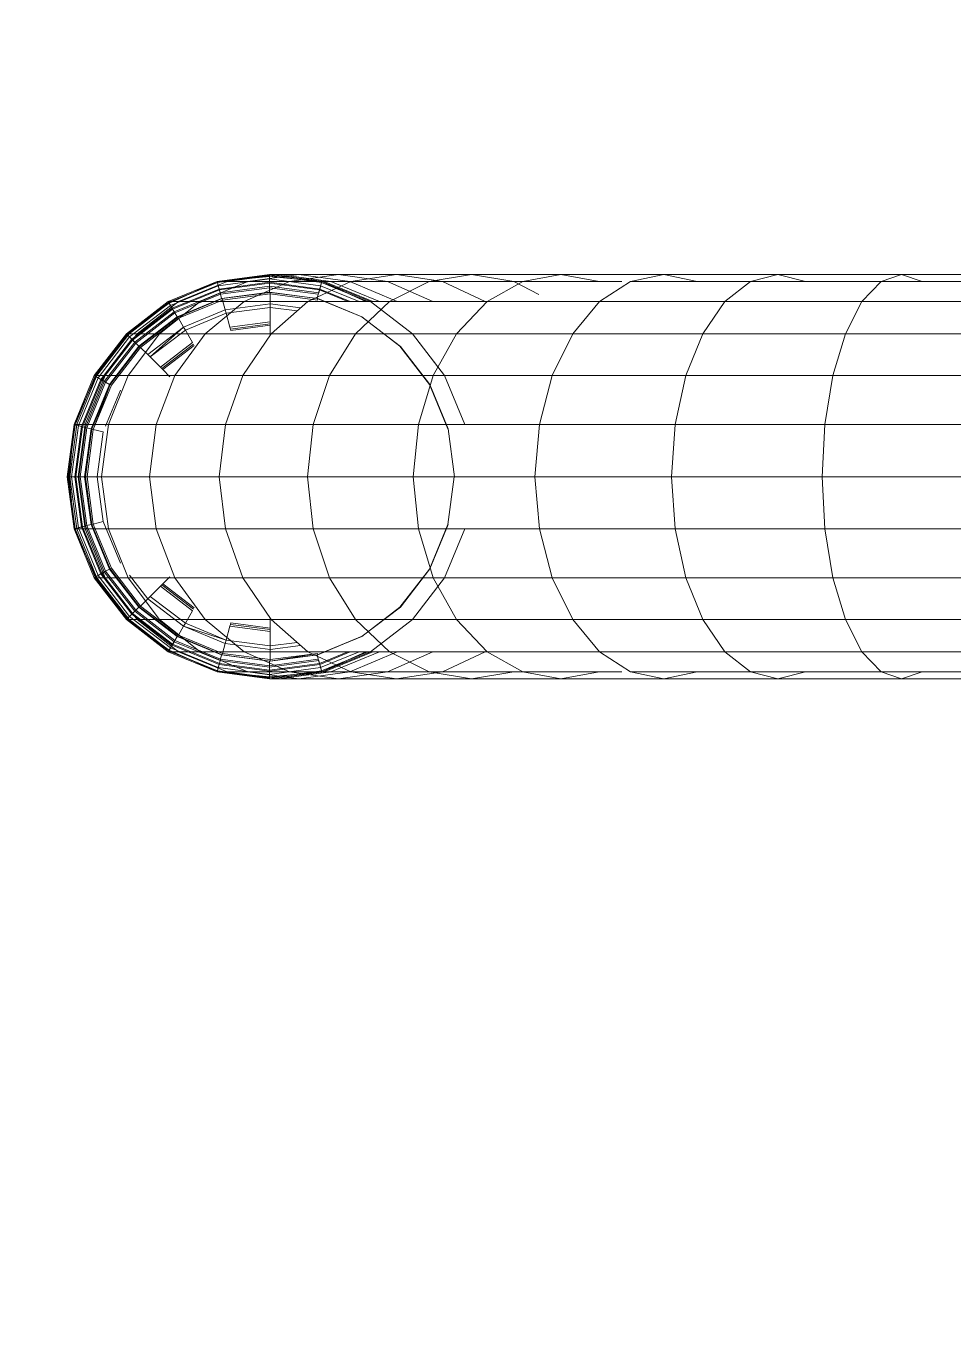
# Model space of a CAD drawing. Header units: inches. Extents: x -4266 to -1814, y 9706 to 12441.
# Drawn here: x -2929.248 to -2927.52, y 11463.993 to 11466.442 of the extents above; entities that cross this region are included whole.
import ezdxf

# ---------------------------------------------------------------- set-up
doc = ezdxf.new("R2010")
doc.units = ezdxf.units.IN
doc.header["$MEASUREMENT"] = 0
doc.linetypes.add('Hidden 1_8_', pattern=[0.1875, 0.125, -0.0625])
doc.layers.add('A-DETL-HDLN', color=90, linetype='Hidden 1_8_', lineweight=9)
doc.layers.add('G-IMPT', color=8, linetype='Continuous', lineweight=9)

msp = doc.modelspace()

# ---------------------------------------------------------------- linework, layer by layer
at = {"layer": 'A-DETL-HDLN'}
msp.add_circle((-2958.41677, 11489.80466), 30, dxfattribs=at)
at = {"layer": 'G-IMPT'}
for p, q in [((-2928.7947, 11465.97883), (-2928.8922, 11465.96577)), ((-2928.7947, 11465.97883), (-2928.8922, 11465.96577)), ((-2928.7947, 11465.97883), (-2928.8922, 11465.96577)), ((-2928.7947, 11465.97883), (-2928.8922, 11465.96577)), ((-2928.7947, 11465.97883), (-2928.8922, 11465.96577)), ((-2928.7947, 11465.97883), (-2928.8922, 11465.96577)), ((-2928.7947, 11465.97883), (-2928.8922, 11465.96577)), ((-2928.7947, 11465.97521), (-2928.8922, 11465.96577)), ((-2928.7947, 11465.97679), (-2928.89167, 11465.9638)), ((-2928.7947, 11465.97065), (-2928.89008, 11465.95788)), ((-2928.79021, 11465.97883), (-2928.88753, 11465.96577)), ((-2928.77676, 11465.97883), (-2928.87353, 11465.96577)), ((-2928.7401, 11465.97883), (-2928.83508, 11465.96577)), ((-2928.79021, 11465.97883), (-2928.7947, 11465.97883)), ((-2928.6972, 11465.96577), (-2928.7947, 11465.97883)), ((-2928.6972, 11465.96577), (-2928.7947, 11465.97883)), ((-2928.6972, 11465.96577), (-2928.7947, 11465.97883)), ((-2928.6972, 11465.96577), (-2928.7947, 11465.97883)), ((-2928.7947, 11465.97883), (-2928.7947, 11465.97521)), ((-2928.6972, 11465.96577), (-2928.7947, 11465.97883)), ((-2928.6972, 11465.96577), (-2928.7947, 11465.97883)), ((-2928.7947, 11465.97883), (-2928.7947, 11465.97679)), ((-2928.7947, 11465.97883), (-2928.7947, 11465.96434)), ((-2928.7947, 11465.97065), (-2928.7947, 11465.97679)), ((-2928.7947, 11465.97679), (-2928.69773, 11465.9638)), ((-2928.6972, 11465.96577), (-2928.7947, 11465.97521)), ((-2928.6972, 11465.96577), (-2928.7947, 11465.97521)), ((-2928.7947, 11465.97521), (-2928.7947, 11465.96434)), ((-2928.69931, 11465.95788), (-2928.7947, 11465.97065)), ((-2928.7947, 11465.97065), (-2928.7947, 11465.96247)), ((-2928.79021, 11465.97883), (-2928.77676, 11465.97883)), ((-2928.6929, 11465.96577), (-2928.79021, 11465.97883)), ((-2928.7401, 11465.97883), (-2928.77676, 11465.97883)), ((-2928.67999, 11465.96577), (-2928.77676, 11465.97883)), ((-2928.66599, 11465.97883), (-2928.75702, 11465.96577)), ((-2928.7401, 11465.97883), (-2928.66599, 11465.97883)), ((-2928.64513, 11465.96577), (-2928.7401, 11465.97883)), ((-2928.55767, 11465.97883), (-2928.66599, 11465.97883)), ((-2928.57495, 11465.96577), (-2928.66599, 11465.97883)), ((-2928.55767, 11465.97883), (-2928.64318, 11465.96577)), ((-2928.55767, 11465.97883), (-2928.4184, 11465.97883)), ((-2928.47216, 11465.96577), (-2928.55767, 11465.97883)), ((-2928.4184, 11465.97883), (-2928.49734, 11465.96577)), ((-2928.25141, 11465.97883), (-2928.4184, 11465.97883)), ((-2928.33945, 11465.96577), (-2928.4184, 11465.97883)), ((-2928.25141, 11465.97883), (-2928.3226, 11465.96577)), ((-2928.25141, 11465.97883), (-2928.05997, 11465.97883)), ((-2928.18023, 11465.96577), (-2928.25141, 11465.97883)), ((-2928.05997, 11465.97883), (-2928.12203, 11465.96577)), ((-2927.84731, 11465.97883), (-2928.05997, 11465.97883)), ((-2927.99791, 11465.96577), (-2928.05997, 11465.97883)), ((-2927.84731, 11465.97883), (-2927.89853, 11465.96577)), ((-2927.84731, 11465.97883), (-2927.61668, 11465.97883)), ((-2927.79609, 11465.96577), (-2927.84731, 11465.97883)), ((-2927.61668, 11465.97883), (-2927.65499, 11465.96577)), ((-2927.37134, 11465.97883), (-2927.61668, 11465.97883)), ((-2927.57838, 11465.96577), (-2927.61668, 11465.97883)), ((-2928.8922, 11465.96577), (-2928.98317, 11465.92833)), ((-2928.8922, 11465.96577), (-2928.98317, 11465.92833)), ((-2928.8922, 11465.96577), (-2928.98317, 11465.92833)), ((-2928.8922, 11465.96577), (-2928.98317, 11465.92833)), ((-2928.8922, 11465.96577), (-2928.98317, 11465.92833)), ((-2928.8922, 11465.96577), (-2928.98317, 11465.92833)), ((-2928.98214, 11465.92656), (-2928.89167, 11465.9638)), ((-2928.8922, 11465.96577), (-2928.98135, 11465.9252)), ((-2928.8922, 11465.96577), (-2928.98135, 11465.9252)), ((-2928.89008, 11465.95788), (-2928.97908, 11465.92125)), ((-2928.88753, 11465.96577), (-2928.97833, 11465.92833)), ((-2928.88845, 11465.95178), (-2928.97592, 11465.91578)), ((-2928.88845, 11465.95178), (-2928.97592, 11465.91578)), ((-2928.88797, 11465.94998), (-2928.97499, 11465.91417)), ((-2928.88657, 11465.94478), (-2928.97229, 11465.9095)), ((-2928.87353, 11465.96577), (-2928.96383, 11465.92833)), ((-2928.83508, 11465.96577), (-2928.92369, 11465.92833)), ((-2928.88753, 11465.96577), (-2928.8922, 11465.96577)), ((-2928.8922, 11465.96577), (-2928.89167, 11465.9638)), ((-2928.8922, 11465.96577), (-2928.88845, 11465.95178)), ((-2928.8922, 11465.96577), (-2928.88845, 11465.95178)), ((-2928.89008, 11465.95788), (-2928.89167, 11465.9638)), ((-2928.89008, 11465.95788), (-2928.88797, 11465.94998)), ((-2928.7947, 11465.96434), (-2928.88845, 11465.95178)), ((-2928.7947, 11465.96434), (-2928.88845, 11465.95178)), ((-2928.88845, 11465.95178), (-2928.88657, 11465.94478)), ((-2928.88657, 11465.94478), (-2928.88845, 11465.95178)), ((-2928.7947, 11465.96247), (-2928.88797, 11465.94998)), ((-2928.88797, 11465.94998), (-2928.88585, 11465.94208)), ((-2928.87353, 11465.96577), (-2928.88753, 11465.96577)), ((-2928.7947, 11465.95709), (-2928.88657, 11465.94478)), ((-2928.7947, 11465.95429), (-2928.88585, 11465.94208)), ((-2928.7947, 11465.94612), (-2928.88374, 11465.93419)), ((-2928.7947, 11465.94612), (-2928.88374, 11465.93419)), ((-2928.7947, 11465.94612), (-2928.88374, 11465.93419)), ((-2928.88248, 11465.93382), (-2928.79354, 11465.94553)), ((-2928.88248, 11465.93382), (-2928.79354, 11465.94553)), ((-2928.88248, 11465.93382), (-2928.79354, 11465.94553)), ((-2928.83508, 11465.96577), (-2928.87353, 11465.96577)), ((-2928.75702, 11465.96577), (-2928.84196, 11465.92833)), ((-2928.75702, 11465.96577), (-2928.83508, 11465.96577)), ((-2928.70095, 11465.95178), (-2928.7947, 11465.96434)), ((-2928.7947, 11465.95709), (-2928.7947, 11465.96434)), ((-2928.7947, 11465.95709), (-2928.7947, 11465.96434)), ((-2928.70095, 11465.95178), (-2928.7947, 11465.96434)), ((-2928.70143, 11465.94998), (-2928.7947, 11465.96247)), ((-2928.7947, 11465.96247), (-2928.7947, 11465.95429)), ((-2928.70282, 11465.94478), (-2928.7947, 11465.95709)), ((-2928.7947, 11465.94612), (-2928.7947, 11465.95429)), ((-2928.70355, 11465.94208), (-2928.7947, 11465.95429)), ((-2928.70566, 11465.93419), (-2928.7947, 11465.94612)), ((-2928.70566, 11465.93419), (-2928.7947, 11465.94612)), ((-2928.79354, 11465.94553), (-2928.7947, 11465.94612)), ((-2928.70566, 11465.93419), (-2928.7947, 11465.94612)), ((-2928.79354, 11465.94553), (-2928.7046, 11465.93382)), ((-2928.79354, 11465.94553), (-2928.7046, 11465.93382)), ((-2928.79354, 11465.94553), (-2928.7046, 11465.93382)), ((-2928.79354, 11465.94553), (-2928.79354, 11465.94285)), ((-2928.64318, 11465.96577), (-2928.75702, 11465.96577)), ((-2928.64318, 11465.96577), (-2928.72296, 11465.92833)), ((-2928.70143, 11465.94998), (-2928.70355, 11465.94208)), ((-2928.70095, 11465.95178), (-2928.70282, 11465.94478)), ((-2928.70282, 11465.94478), (-2928.70095, 11465.95178)), ((-2928.69931, 11465.95788), (-2928.70143, 11465.94998)), ((-2928.64883, 11465.92833), (-2928.70143, 11465.94998)), ((-2928.6972, 11465.96577), (-2928.70095, 11465.95178)), ((-2928.6972, 11465.96577), (-2928.70095, 11465.95178)), ((-2928.64399, 11465.92833), (-2928.70095, 11465.95178)), ((-2928.64399, 11465.92833), (-2928.70095, 11465.95178)), ((-2928.69931, 11465.95788), (-2928.69773, 11465.9638)), ((-2928.62753, 11465.92833), (-2928.69931, 11465.95788)), ((-2928.6972, 11465.96577), (-2928.69773, 11465.9638)), ((-2928.61155, 11465.92833), (-2928.69773, 11465.9638)), ((-2928.60623, 11465.92833), (-2928.6972, 11465.96577)), ((-2928.60623, 11465.92833), (-2928.6972, 11465.96577)), ((-2928.60623, 11465.92833), (-2928.6972, 11465.96577)), ((-2928.60623, 11465.92833), (-2928.6972, 11465.96577)), ((-2928.6929, 11465.96577), (-2928.6972, 11465.96577)), ((-2928.60623, 11465.92833), (-2928.6972, 11465.96577)), ((-2928.60623, 11465.92833), (-2928.6972, 11465.96577)), ((-2928.60623, 11465.92833), (-2928.6972, 11465.96577)), ((-2928.61494, 11465.92833), (-2928.6972, 11465.96577)), ((-2928.6021, 11465.92833), (-2928.6929, 11465.96577)), ((-2928.67999, 11465.96577), (-2928.6929, 11465.96577)), ((-2928.64513, 11465.96577), (-2928.67999, 11465.96577)), ((-2928.5897, 11465.92833), (-2928.67999, 11465.96577)), ((-2928.55651, 11465.92833), (-2928.64513, 11465.96577)), ((-2928.57495, 11465.96577), (-2928.64513, 11465.96577)), ((-2928.49734, 11465.96577), (-2928.64318, 11465.96577)), ((-2928.47216, 11465.96577), (-2928.57495, 11465.96577)), ((-2928.49001, 11465.92833), (-2928.57495, 11465.96577)), ((-2928.49734, 11465.96577), (-2928.571, 11465.92833)), ((-2928.3226, 11465.96577), (-2928.49734, 11465.96577)), ((-2928.39238, 11465.92833), (-2928.47216, 11465.96577)), ((-2928.33945, 11465.96577), (-2928.47216, 11465.96577)), ((-2928.3226, 11465.96577), (-2928.38901, 11465.92833)), ((-2928.18023, 11465.96577), (-2928.33945, 11465.96577)), ((-2928.29244, 11465.94188), (-2928.33945, 11465.96577)), ((-2928.13791, 11465.96577), (-2928.3226, 11465.96577)), ((-2928.12203, 11465.96577), (-2928.17993, 11465.92833)), ((-2927.89853, 11465.96577), (-2928.12203, 11465.96577)), ((-2927.89853, 11465.96577), (-2927.94632, 11465.92833)), ((-2927.65499, 11465.96577), (-2927.89853, 11465.96577)), ((-2927.65499, 11465.96577), (-2927.69073, 11465.92833)), ((-2927.39661, 11465.96577), (-2927.65499, 11465.96577)), ((-2928.98317, 11465.92833), (-2929.06107, 11465.86827)), ((-2928.98317, 11465.92833), (-2929.06107, 11465.86827)), ((-2928.98317, 11465.92833), (-2929.06107, 11465.86827)), ((-2928.98317, 11465.92833), (-2929.06107, 11465.86827)), ((-2928.98317, 11465.92833), (-2929.06107, 11465.86827)), ((-2928.98317, 11465.92833), (-2929.06107, 11465.86827)), ((-2928.98317, 11465.92833), (-2929.06107, 11465.86827)), ((-2928.98135, 11465.9252), (-2929.06107, 11465.86827)), ((-2928.98214, 11465.92656), (-2929.05963, 11465.86683)), ((-2928.97833, 11465.92833), (-2929.05609, 11465.86827)), ((-2928.97908, 11465.92125), (-2929.05529, 11465.86249)), ((-2928.96383, 11465.92833), (-2929.04115, 11465.86827)), ((-2928.92369, 11465.92833), (-2928.99958, 11465.86827)), ((-2928.97833, 11465.92833), (-2928.98317, 11465.92833)), ((-2928.98317, 11465.92833), (-2928.98135, 11465.9252)), ((-2928.98317, 11465.92833), (-2928.98214, 11465.92656)), ((-2928.98317, 11465.92833), (-2928.97592, 11465.91578)), ((-2928.97908, 11465.92125), (-2928.98214, 11465.92656)), ((-2928.98135, 11465.9252), (-2928.97592, 11465.91578)), ((-2928.97908, 11465.92125), (-2928.97499, 11465.91417)), ((-2928.97833, 11465.92833), (-2928.96383, 11465.92833)), ((-2928.88585, 11465.94208), (-2928.9709, 11465.90708)), ((-2928.88374, 11465.93419), (-2928.96681, 11465.9)), ((-2928.96681, 11465.9), (-2928.88374, 11465.93419)), ((-2928.88374, 11465.93419), (-2928.96681, 11465.9)), ((-2928.88374, 11465.93419), (-2928.96681, 11465.9)), ((-2928.96536, 11465.89949), (-2928.88248, 11465.93382)), ((-2928.96536, 11465.89949), (-2928.88248, 11465.93382)), ((-2928.96536, 11465.89949), (-2928.88248, 11465.93382)), ((-2928.96402, 11465.89717), (-2928.88179, 11465.93124)), ((-2928.92369, 11465.92833), (-2928.96383, 11465.92833)), ((-2928.92369, 11465.92833), (-2928.84196, 11465.92833)), ((-2928.84196, 11465.92833), (-2928.9147, 11465.86827)), ((-2928.88374, 11465.93419), (-2928.88585, 11465.94208)), ((-2928.88248, 11465.93382), (-2928.88374, 11465.93419)), ((-2928.88248, 11465.93382), (-2928.88179, 11465.93124)), ((-2928.88179, 11465.93124), (-2928.79354, 11465.94285)), ((-2928.87689, 11465.91297), (-2928.88179, 11465.93124)), ((-2928.87689, 11465.91297), (-2928.79354, 11465.92394)), ((-2928.72296, 11465.92833), (-2928.84196, 11465.92833)), ((-2928.79354, 11465.92394), (-2928.79354, 11465.94285)), ((-2928.79354, 11465.94285), (-2928.70529, 11465.93124)), ((-2928.79354, 11465.92394), (-2928.7365, 11465.91643)), ((-2928.79354, 11465.92394), (-2928.79354, 11465.91748)), ((-2928.72296, 11465.92833), (-2928.79129, 11465.86827)), ((-2928.72296, 11465.92833), (-2928.571, 11465.92833)), ((-2928.70566, 11465.93419), (-2928.70355, 11465.94208)), ((-2928.7046, 11465.93382), (-2928.70566, 11465.93419)), ((-2928.62259, 11465.9), (-2928.70566, 11465.93419)), ((-2928.7046, 11465.93382), (-2928.70529, 11465.93124)), ((-2928.7046, 11465.93382), (-2928.62259, 11465.9)), ((-2928.571, 11465.92833), (-2928.63408, 11465.86827)), ((-2928.52832, 11465.86827), (-2928.60623, 11465.92833)), ((-2928.52832, 11465.86827), (-2928.60623, 11465.92833)), ((-2928.38901, 11465.92833), (-2928.571, 11465.92833)), ((-2928.38901, 11465.92833), (-2928.44589, 11465.86827)), ((-2928.38901, 11465.92833), (-2928.17993, 11465.92833)), ((-2928.17993, 11465.92833), (-2928.22952, 11465.86827)), ((-2927.94632, 11465.92833), (-2928.17993, 11465.92833)), ((-2927.94632, 11465.92833), (-2927.98724, 11465.86827)), ((-2927.94632, 11465.92833), (-2927.69073, 11465.92833)), ((-2927.69073, 11465.92833), (-2927.72134, 11465.86827)), ((-2927.4202, 11465.92833), (-2927.69073, 11465.92833)), ((-2928.97592, 11465.91578), (-2929.05083, 11465.85803)), ((-2928.97592, 11465.91578), (-2929.05083, 11465.85803)), ((-2928.97499, 11465.91417), (-2929.04951, 11465.85671)), ((-2928.97229, 11465.9095), (-2929.04571, 11465.8529)), ((-2928.9709, 11465.90708), (-2929.04373, 11465.85093)), ((-2928.96681, 11465.9), (-2929.03795, 11465.84515)), ((-2928.96681, 11465.9), (-2929.03795, 11465.84515)), ((-2928.96681, 11465.9), (-2929.03795, 11465.84515)), ((-2928.96681, 11465.9), (-2929.03795, 11465.84515)), ((-2928.96681, 11465.9), (-2929.03795, 11465.84515)), ((-2929.03652, 11465.84488), (-2928.96536, 11465.89949)), ((-2929.03652, 11465.84488), (-2928.96536, 11465.89949)), ((-2929.03652, 11465.84488), (-2928.96536, 11465.89949)), ((-2929.03463, 11465.84299), (-2928.96402, 11465.89717)), ((-2928.97229, 11465.9095), (-2928.97592, 11465.91578)), ((-2928.97229, 11465.9095), (-2928.97592, 11465.91578)), ((-2928.97499, 11465.91417), (-2928.9709, 11465.90708)), ((-2928.96681, 11465.9), (-2928.9709, 11465.90708)), ((-2928.96536, 11465.89949), (-2928.96681, 11465.9)), ((-2928.96536, 11465.89949), (-2928.96402, 11465.89717)), ((-2928.95456, 11465.88079), (-2928.96402, 11465.89717)), ((-2928.95456, 11465.88079), (-2928.87689, 11465.91297)), ((-2928.95133, 11465.8752), (-2928.87522, 11465.90673)), ((-2928.87689, 11465.91297), (-2928.87522, 11465.90673)), ((-2928.87522, 11465.90673), (-2928.79354, 11465.91748)), ((-2928.86828, 11465.88082), (-2928.87522, 11465.90673)), ((-2928.79354, 11465.89066), (-2928.79354, 11465.91748)), ((-2928.79354, 11465.91748), (-2928.74289, 11465.91081)), ((-2928.62173, 11465.89949), (-2928.62259, 11465.9)), ((-2928.55144, 11465.84515), (-2928.62259, 11465.9)), ((-2928.62173, 11465.89949), (-2928.55056, 11465.84488)), ((-2929.02126, 11465.82962), (-2928.95456, 11465.88079)), ((-2928.95456, 11465.88079), (-2929.01669, 11465.82505)), ((-2929.01669, 11465.82505), (-2928.95133, 11465.8752)), ((-2928.95456, 11465.88079), (-2928.95133, 11465.8752)), ((-2928.93792, 11465.85197), (-2928.95133, 11465.8752)), ((-2928.86828, 11465.88082), (-2928.79354, 11465.89066)), ((-2928.86828, 11465.88082), (-2928.8673, 11465.87716)), ((-2928.8673, 11465.87716), (-2928.79354, 11465.88687)), ((-2928.8673, 11465.87716), (-2928.79354, 11465.88687)), ((-2928.8673, 11465.87716), (-2928.86662, 11465.87462)), ((-2928.86662, 11465.87462), (-2928.79354, 11465.88424)), ((-2928.79354, 11465.89066), (-2928.79354, 11465.88687)), ((-2928.79354, 11465.88687), (-2928.79354, 11465.88424)), ((-2928.79354, 11465.86562), (-2928.79354, 11465.88424)), ((-2929.06107, 11465.86827), (-2929.12114, 11465.79036)), ((-2929.06107, 11465.86827), (-2929.12114, 11465.79036)), ((-2929.06107, 11465.86827), (-2929.12114, 11465.79036)), ((-2929.06107, 11465.86827), (-2929.12114, 11465.79036)), ((-2929.06107, 11465.86827), (-2929.12114, 11465.79036)), ((-2929.06107, 11465.86827), (-2929.12114, 11465.79036)), ((-2929.11937, 11465.78934), (-2929.05963, 11465.86683)), ((-2929.06107, 11465.86827), (-2929.118, 11465.78855)), ((-2929.06107, 11465.86827), (-2929.118, 11465.78855)), ((-2929.05609, 11465.86827), (-2929.11604, 11465.79036)), ((-2929.05529, 11465.86249), (-2929.11405, 11465.78628)), ((-2929.05083, 11465.85803), (-2929.10858, 11465.78312)), ((-2929.05083, 11465.85803), (-2929.10858, 11465.78312)), ((-2929.04951, 11465.85671), (-2929.10697, 11465.78219)), ((-2929.04571, 11465.8529), (-2929.1023, 11465.77949)), ((-2929.04115, 11465.86827), (-2929.10077, 11465.79036)), ((-2929.04373, 11465.85093), (-2929.09988, 11465.7781)), ((-2929.05609, 11465.86827), (-2929.06107, 11465.86827)), ((-2929.06107, 11465.86827), (-2929.05963, 11465.86683)), ((-2929.06107, 11465.86827), (-2929.05083, 11465.85803)), ((-2929.06107, 11465.86827), (-2929.05083, 11465.85803)), ((-2929.05529, 11465.86249), (-2929.05963, 11465.86683)), ((-2928.99958, 11465.86827), (-2929.05809, 11465.79036)), ((-2929.04115, 11465.86827), (-2929.05609, 11465.86827)), ((-2929.05529, 11465.86249), (-2929.04951, 11465.85671)), ((-2929.05083, 11465.85803), (-2929.04571, 11465.8529)), ((-2929.04571, 11465.8529), (-2929.05083, 11465.85803)), ((-2929.04951, 11465.85671), (-2929.04373, 11465.85093)), ((-2929.03795, 11465.84515), (-2929.04373, 11465.85093)), ((-2928.99958, 11465.86827), (-2929.04115, 11465.86827)), ((-2928.9147, 11465.86827), (-2928.99958, 11465.86827)), ((-2928.99773, 11465.80608), (-2928.93792, 11465.85197)), ((-2928.99505, 11465.8034), (-2928.93603, 11465.84869)), ((-2928.99505, 11465.8034), (-2928.93603, 11465.84869)), ((-2928.9147, 11465.86827), (-2928.97078, 11465.79036)), ((-2928.79129, 11465.86827), (-2928.9147, 11465.86827)), ((-2928.79129, 11465.86827), (-2928.84396, 11465.79036)), ((-2928.63408, 11465.86827), (-2928.79129, 11465.86827)), ((-2928.63408, 11465.86827), (-2928.68271, 11465.79036)), ((-2928.44589, 11465.86827), (-2928.63408, 11465.86827)), ((-2928.46826, 11465.79036), (-2928.52832, 11465.86827)), ((-2928.48068, 11465.80647), (-2928.52832, 11465.86827)), ((-2928.44589, 11465.86827), (-2928.48974, 11465.79036)), ((-2928.22952, 11465.86827), (-2928.44589, 11465.86827)), ((-2928.22952, 11465.86827), (-2928.26775, 11465.79036)), ((-2927.98724, 11465.86827), (-2928.22952, 11465.86827)), ((-2927.98724, 11465.86827), (-2928.0188, 11465.79036)), ((-2927.72134, 11465.86827), (-2927.98724, 11465.86827)), ((-2927.72134, 11465.86827), (-2927.74494, 11465.79036)), ((-2927.44039, 11465.86827), (-2927.72134, 11465.86827)), ((-2929.03795, 11465.84515), (-2929.0928, 11465.77401)), ((-2929.03795, 11465.84515), (-2929.0928, 11465.77401)), ((-2929.03795, 11465.84515), (-2929.0928, 11465.77401)), ((-2929.09113, 11465.77371), (-2929.03652, 11465.84488)), ((-2929.09113, 11465.77371), (-2929.03652, 11465.84488)), ((-2929.09113, 11465.77371), (-2929.03652, 11465.84488)), ((-2929.08882, 11465.77238), (-2929.03463, 11465.84299)), ((-2929.03652, 11465.84488), (-2929.03795, 11465.84515)), ((-2929.03652, 11465.84488), (-2929.03463, 11465.84299)), ((-2929.02126, 11465.82962), (-2929.03463, 11465.84299)), ((-2929.02126, 11465.82962), (-2929.01669, 11465.82505)), ((-2928.99773, 11465.80608), (-2929.01669, 11465.82505)), ((-2928.99319, 11465.80155), (-2928.93471, 11465.84642)), ((-2928.4966, 11465.77401), (-2928.55144, 11465.84515)), ((-2928.55056, 11465.84488), (-2928.49595, 11465.77371)), ((-2928.99773, 11465.80608), (-2928.99505, 11465.8034)), ((-2928.99505, 11465.8034), (-2928.99319, 11465.80155)), ((-2928.98002, 11465.78838), (-2928.99319, 11465.80155)), ((-2929.12114, 11465.79036), (-2929.15857, 11465.6994)), ((-2929.12114, 11465.79036), (-2929.15857, 11465.6994)), ((-2929.12114, 11465.79036), (-2929.15857, 11465.6994)), ((-2929.12114, 11465.79036), (-2929.15857, 11465.6994)), ((-2929.12114, 11465.79036), (-2929.15857, 11465.6994)), ((-2929.12114, 11465.79036), (-2929.15857, 11465.6994)), ((-2929.12114, 11465.79036), (-2929.15857, 11465.6994)), ((-2929.118, 11465.78855), (-2929.15857, 11465.6994)), ((-2929.11937, 11465.78934), (-2929.1566, 11465.69887)), ((-2929.11604, 11465.79036), (-2929.15341, 11465.6994)), ((-2929.11405, 11465.78628), (-2929.15068, 11465.69728)), ((-2929.10858, 11465.78312), (-2929.14458, 11465.69565)), ((-2929.10858, 11465.78312), (-2929.14458, 11465.69565)), ((-2929.10697, 11465.78219), (-2929.14278, 11465.69516)), ((-2929.10077, 11465.79036), (-2929.13792, 11465.6994)), ((-2929.1023, 11465.77949), (-2929.13758, 11465.69377)), ((-2929.09988, 11465.7781), (-2929.13488, 11465.69305)), ((-2929.0928, 11465.77401), (-2929.12699, 11465.69093)), ((-2929.0928, 11465.77401), (-2929.12699, 11465.69093)), ((-2929.0928, 11465.77401), (-2929.12699, 11465.69093)), ((-2929.12546, 11465.69083), (-2929.09113, 11465.77371)), ((-2929.12546, 11465.69083), (-2929.09113, 11465.77371)), ((-2929.12546, 11465.69083), (-2929.09113, 11465.77371)), ((-2929.09113, 11465.77371), (-2929.12288, 11465.69014)), ((-2929.11604, 11465.79036), (-2929.12114, 11465.79036)), ((-2929.12114, 11465.79036), (-2929.118, 11465.78855)), ((-2929.12114, 11465.79036), (-2929.11937, 11465.78934)), ((-2929.12114, 11465.79036), (-2929.10858, 11465.78312)), ((-2929.11405, 11465.78628), (-2929.11937, 11465.78934)), ((-2929.118, 11465.78855), (-2929.10858, 11465.78312)), ((-2929.11604, 11465.79036), (-2929.10077, 11465.79036)), ((-2929.11405, 11465.78628), (-2929.10697, 11465.78219)), ((-2929.1023, 11465.77949), (-2929.10858, 11465.78312)), ((-2929.1023, 11465.77949), (-2929.10858, 11465.78312)), ((-2929.10697, 11465.78219), (-2929.09988, 11465.7781)), ((-2929.05809, 11465.79036), (-2929.10077, 11465.79036)), ((-2929.0928, 11465.77401), (-2929.09988, 11465.7781)), ((-2929.05809, 11465.79036), (-2929.09455, 11465.6994)), ((-2929.09113, 11465.77371), (-2929.0928, 11465.77401)), ((-2929.09113, 11465.77371), (-2929.08882, 11465.77238)), ((-2929.05809, 11465.79036), (-2928.97078, 11465.79036)), ((-2928.97078, 11465.79036), (-2929.00574, 11465.6994)), ((-2928.84396, 11465.79036), (-2928.97078, 11465.79036)), ((-2928.84396, 11465.79036), (-2928.8768, 11465.6994)), ((-2928.84396, 11465.79036), (-2928.68271, 11465.79036)), ((-2928.68271, 11465.79036), (-2928.71303, 11465.6994)), ((-2928.48974, 11465.79036), (-2928.68271, 11465.79036)), ((-2928.48974, 11465.79036), (-2928.51708, 11465.6994)), ((-2928.46241, 11465.69093), (-2928.4966, 11465.77401)), ((-2928.49595, 11465.77371), (-2928.46162, 11465.69083)), ((-2928.48974, 11465.79036), (-2928.26775, 11465.79036)), ((-2928.43082, 11465.6994), (-2928.46826, 11465.79036)), ((-2928.26775, 11465.79036), (-2928.29158, 11465.6994)), ((-2928.0188, 11465.79036), (-2928.26775, 11465.79036)), ((-2928.0188, 11465.79036), (-2928.03846, 11465.6994)), ((-2928.0188, 11465.79036), (-2927.74494, 11465.79036)), ((-2927.74494, 11465.79036), (-2927.75965, 11465.6994)), ((-2927.45596, 11465.79036), (-2927.74494, 11465.79036)), ((-2929.12288, 11465.69014), (-2929.08882, 11465.77238)), ((-2929.10005, 11465.69626), (-2929.07244, 11465.76292)), ((-2929.15857, 11465.6994), (-2929.17164, 11465.6019)), ((-2929.15857, 11465.6994), (-2929.17164, 11465.6019)), ((-2929.15857, 11465.6994), (-2929.17164, 11465.6019)), ((-2929.15857, 11465.6994), (-2929.17164, 11465.6019)), ((-2929.15857, 11465.6994), (-2929.17164, 11465.6019)), ((-2929.15857, 11465.6994), (-2929.17164, 11465.6019)), ((-2929.16959, 11465.6019), (-2929.1566, 11465.69887)), ((-2929.15857, 11465.6994), (-2929.16801, 11465.6019)), ((-2929.15857, 11465.6994), (-2929.16801, 11465.6019)), ((-2929.15341, 11465.6994), (-2929.16645, 11465.6019)), ((-2929.15068, 11465.69728), (-2929.16346, 11465.6019)), ((-2929.15341, 11465.6994), (-2929.15857, 11465.6994)), ((-2929.15857, 11465.6994), (-2929.1566, 11465.69887)), ((-2929.15857, 11465.6994), (-2929.14458, 11465.69565)), ((-2929.15857, 11465.6994), (-2929.14458, 11465.69565)), ((-2929.14458, 11465.69565), (-2929.15714, 11465.6019)), ((-2929.14458, 11465.69565), (-2929.15714, 11465.6019)), ((-2929.15068, 11465.69728), (-2929.1566, 11465.69887)), ((-2929.14278, 11465.69516), (-2929.15528, 11465.6019)), ((-2929.13792, 11465.6994), (-2929.15341, 11465.6994)), ((-2929.13792, 11465.6994), (-2929.15089, 11465.6019)), ((-2929.15068, 11465.69728), (-2929.14278, 11465.69516)), ((-2929.13758, 11465.69377), (-2929.14989, 11465.6019)), ((-2929.13488, 11465.69305), (-2929.1471, 11465.6019)), ((-2929.14458, 11465.69565), (-2929.13758, 11465.69377)), ((-2929.13758, 11465.69377), (-2929.14458, 11465.69565)), ((-2929.14278, 11465.69516), (-2929.13488, 11465.69305)), ((-2929.12699, 11465.69093), (-2929.13892, 11465.6019)), ((-2929.12699, 11465.69093), (-2929.13892, 11465.6019)), ((-2929.12699, 11465.69093), (-2929.13892, 11465.6019)), ((-2929.09455, 11465.6994), (-2929.13792, 11465.6994)), ((-2929.13717, 11465.6019), (-2929.12546, 11465.69083)), ((-2929.13717, 11465.6019), (-2929.12546, 11465.69083)), ((-2929.13717, 11465.6019), (-2929.12546, 11465.69083)), ((-2929.12699, 11465.69093), (-2929.13488, 11465.69305)), ((-2929.1345, 11465.6019), (-2929.12288, 11465.69014)), ((-2929.12546, 11465.69083), (-2929.12699, 11465.69093)), ((-2929.12546, 11465.69083), (-2929.12288, 11465.69014)), ((-2929.10461, 11465.68525), (-2929.12288, 11465.69014)), ((-2929.11558, 11465.6019), (-2929.10461, 11465.68525)), ((-2929.09455, 11465.6994), (-2929.10728, 11465.6019)), ((-2929.00574, 11465.6994), (-2929.09455, 11465.6994)), ((-2929.00574, 11465.6994), (-2929.01794, 11465.6019)), ((-2928.8768, 11465.6994), (-2929.00574, 11465.6994)), ((-2928.8768, 11465.6994), (-2928.88825, 11465.6019)), ((-2928.71303, 11465.6994), (-2928.8768, 11465.6994)), ((-2928.71303, 11465.6994), (-2928.7236, 11465.6019)), ((-2928.51708, 11465.6994), (-2928.71303, 11465.6994)), ((-2928.51708, 11465.6994), (-2928.52661, 11465.6019)), ((-2928.29158, 11465.6994), (-2928.51708, 11465.6994)), ((-2928.46162, 11465.69083), (-2928.44991, 11465.6019)), ((-2928.29158, 11465.6994), (-2928.2999, 11465.6019)), ((-2928.03846, 11465.6994), (-2928.29158, 11465.6994)), ((-2928.03846, 11465.6994), (-2928.04533, 11465.6019)), ((-2927.75965, 11465.6994), (-2928.03846, 11465.6994)), ((-2927.75965, 11465.6994), (-2927.76478, 11465.6019)), ((-2927.46567, 11465.6994), (-2927.75965, 11465.6994)), ((-2929.17164, 11465.6019), (-2929.15857, 11465.5044)), ((-2929.17164, 11465.6019), (-2929.15857, 11465.5044)), ((-2929.17164, 11465.6019), (-2929.15857, 11465.5044)), ((-2929.17164, 11465.6019), (-2929.15857, 11465.5044)), ((-2929.16645, 11465.6019), (-2929.17164, 11465.6019)), ((-2929.17164, 11465.6019), (-2929.15857, 11465.5044)), ((-2929.17164, 11465.6019), (-2929.16801, 11465.6019)), ((-2929.17164, 11465.6019), (-2929.16959, 11465.6019)), ((-2929.17164, 11465.6019), (-2929.15857, 11465.5044)), ((-2929.17164, 11465.6019), (-2929.15857, 11465.5044)), ((-2929.17164, 11465.6019), (-2929.15714, 11465.6019)), ((-2929.16346, 11465.6019), (-2929.16959, 11465.6019)), ((-2929.16959, 11465.6019), (-2929.1566, 11465.50493)), ((-2929.16801, 11465.6019), (-2929.15857, 11465.5044)), ((-2929.16801, 11465.6019), (-2929.15714, 11465.6019)), ((-2929.16645, 11465.6019), (-2929.15089, 11465.6019)), ((-2929.16645, 11465.6019), (-2929.15341, 11465.5044)), ((-2929.16346, 11465.6019), (-2929.15528, 11465.6019)), ((-2929.16346, 11465.6019), (-2929.15068, 11465.50651)), ((-2929.14989, 11465.6019), (-2929.15714, 11465.6019)), ((-2929.14989, 11465.6019), (-2929.15714, 11465.6019)), ((-2929.15714, 11465.6019), (-2929.14458, 11465.50815)), ((-2929.15714, 11465.6019), (-2929.14458, 11465.50815)), ((-2929.15528, 11465.6019), (-2929.14278, 11465.50863)), ((-2929.15528, 11465.6019), (-2929.1471, 11465.6019)), ((-2929.10728, 11465.6019), (-2929.15089, 11465.6019)), ((-2929.15089, 11465.6019), (-2929.13792, 11465.5044)), ((-2929.14989, 11465.6019), (-2929.13758, 11465.51002)), ((-2929.13892, 11465.6019), (-2929.1471, 11465.6019)), ((-2929.1471, 11465.6019), (-2929.13488, 11465.51074)), ((-2929.13892, 11465.6019), (-2929.12699, 11465.51286)), ((-2929.13892, 11465.6019), (-2929.12699, 11465.51286)), ((-2929.13717, 11465.6019), (-2929.13892, 11465.6019)), ((-2929.13892, 11465.6019), (-2929.12699, 11465.51286)), ((-2929.12546, 11465.51296), (-2929.13717, 11465.6019)), ((-2929.12546, 11465.51296), (-2929.13717, 11465.6019)), ((-2929.12546, 11465.51296), (-2929.13717, 11465.6019)), ((-2929.13717, 11465.6019), (-2929.1345, 11465.6019)), ((-2929.12288, 11465.51365), (-2929.1345, 11465.6019)), ((-2929.11558, 11465.6019), (-2929.1345, 11465.6019)), ((-2929.10461, 11465.51855), (-2929.11558, 11465.6019)), ((-2929.11558, 11465.6019), (-2929.10912, 11465.6019)), ((-2929.10728, 11465.6019), (-2929.01794, 11465.6019)), ((-2929.10728, 11465.6019), (-2929.09455, 11465.5044)), ((-2928.88825, 11465.6019), (-2929.01794, 11465.6019)), ((-2929.01794, 11465.6019), (-2929.00574, 11465.5044)), ((-2928.88825, 11465.6019), (-2928.7236, 11465.6019)), ((-2928.88825, 11465.6019), (-2928.8768, 11465.5044)), ((-2928.52661, 11465.6019), (-2928.7236, 11465.6019)), ((-2928.7236, 11465.6019), (-2928.71303, 11465.5044)), ((-2928.52661, 11465.6019), (-2928.2999, 11465.6019)), ((-2928.52661, 11465.6019), (-2928.51708, 11465.5044)), ((-2928.45048, 11465.6019), (-2928.46241, 11465.51286)), ((-2928.04533, 11465.6019), (-2928.2999, 11465.6019)), ((-2928.2999, 11465.6019), (-2928.29158, 11465.5044)), ((-2928.04533, 11465.6019), (-2927.76478, 11465.6019)), ((-2928.04533, 11465.6019), (-2928.03846, 11465.5044)), ((-2927.46905, 11465.6019), (-2927.76478, 11465.6019)), ((-2927.76478, 11465.6019), (-2927.75965, 11465.5044)), ((-2929.15857, 11465.5044), (-2929.14458, 11465.50815)), ((-2929.15857, 11465.5044), (-2929.14458, 11465.50815)), ((-2929.15857, 11465.5044), (-2929.1566, 11465.50493)), ((-2929.15857, 11465.5044), (-2929.12114, 11465.41343)), ((-2929.15857, 11465.5044), (-2929.12114, 11465.41343)), ((-2929.15857, 11465.5044), (-2929.118, 11465.41524)), ((-2929.15857, 11465.5044), (-2929.12114, 11465.41343)), ((-2929.15857, 11465.5044), (-2929.118, 11465.41524)), ((-2929.15857, 11465.5044), (-2929.12114, 11465.41343)), ((-2929.15341, 11465.5044), (-2929.15857, 11465.5044)), ((-2929.15857, 11465.5044), (-2929.12114, 11465.41343)), ((-2929.15857, 11465.5044), (-2929.12114, 11465.41343)), ((-2929.15068, 11465.50651), (-2929.1566, 11465.50493)), ((-2929.11937, 11465.41445), (-2929.1566, 11465.50493)), ((-2929.13792, 11465.5044), (-2929.15341, 11465.5044)), ((-2929.15341, 11465.5044), (-2929.11604, 11465.41343)), ((-2929.15068, 11465.50651), (-2929.14278, 11465.50863)), ((-2929.15068, 11465.50651), (-2929.11405, 11465.41752)), ((-2929.14458, 11465.50815), (-2929.13758, 11465.51002)), ((-2929.13758, 11465.51002), (-2929.14458, 11465.50815)), ((-2929.14458, 11465.50815), (-2929.10858, 11465.42068)), ((-2929.14458, 11465.50815), (-2929.10858, 11465.42068)), ((-2929.14278, 11465.50863), (-2929.13488, 11465.51074)), ((-2929.14278, 11465.50863), (-2929.10697, 11465.42161)), ((-2929.09455, 11465.5044), (-2929.13792, 11465.5044)), ((-2929.13792, 11465.5044), (-2929.10077, 11465.41343)), ((-2929.13758, 11465.51002), (-2929.1023, 11465.4243)), ((-2929.12699, 11465.51286), (-2929.13488, 11465.51074)), ((-2929.13488, 11465.51074), (-2929.09988, 11465.4257)), ((-2929.12546, 11465.51296), (-2929.12699, 11465.51286)), ((-2929.12699, 11465.51286), (-2929.0928, 11465.42979)), ((-2929.12699, 11465.51286), (-2929.0928, 11465.42979)), ((-2929.12699, 11465.51286), (-2929.0928, 11465.42979)), ((-2929.12546, 11465.51296), (-2929.12288, 11465.51365)), ((-2929.09113, 11465.43008), (-2929.12546, 11465.51296)), ((-2929.09113, 11465.43008), (-2929.12546, 11465.51296)), ((-2929.09113, 11465.43008), (-2929.12546, 11465.51296)), ((-2929.10461, 11465.51855), (-2929.12288, 11465.51365)), ((-2929.08882, 11465.43142), (-2929.12288, 11465.51365)), ((-2929.07244, 11465.44087), (-2929.10461, 11465.51855)), ((-2929.00574, 11465.5044), (-2929.09455, 11465.5044)), ((-2929.09455, 11465.5044), (-2929.05809, 11465.41343)), ((-2928.8768, 11465.5044), (-2929.00574, 11465.5044)), ((-2929.00574, 11465.5044), (-2928.97078, 11465.41343)), ((-2928.71303, 11465.5044), (-2928.8768, 11465.5044)), ((-2928.8768, 11465.5044), (-2928.84396, 11465.41343)), ((-2928.51708, 11465.5044), (-2928.71303, 11465.5044)), ((-2928.71303, 11465.5044), (-2928.68271, 11465.41343)), ((-2928.29158, 11465.5044), (-2928.51708, 11465.5044)), ((-2928.51708, 11465.5044), (-2928.48974, 11465.41343)), ((-2928.4966, 11465.42979), (-2928.46241, 11465.51286)), ((-2928.46162, 11465.51296), (-2928.49595, 11465.43008)), ((-2928.46826, 11465.41343), (-2928.43082, 11465.5044)), ((-2928.03846, 11465.5044), (-2928.29158, 11465.5044)), ((-2928.29158, 11465.5044), (-2928.26775, 11465.41343)), ((-2927.75965, 11465.5044), (-2928.03846, 11465.5044)), ((-2928.03846, 11465.5044), (-2928.0188, 11465.41343)), ((-2927.46567, 11465.5044), (-2927.75965, 11465.5044)), ((-2927.75965, 11465.5044), (-2927.74494, 11465.41343)), ((-2929.09113, 11465.43008), (-2929.08882, 11465.43142)), ((-2929.03463, 11465.3608), (-2929.08882, 11465.43142)), ((-2929.12114, 11465.41343), (-2929.10858, 11465.42068)), ((-2929.12114, 11465.41343), (-2929.118, 11465.41524)), ((-2929.12114, 11465.41343), (-2929.11937, 11465.41445)), ((-2929.12114, 11465.41343), (-2929.06107, 11465.33552)), ((-2929.12114, 11465.41343), (-2929.06107, 11465.33552)), ((-2929.12114, 11465.41343), (-2929.06107, 11465.33552)), ((-2929.12114, 11465.41343), (-2929.06107, 11465.33552)), ((-2929.11604, 11465.41343), (-2929.12114, 11465.41343)), ((-2929.12114, 11465.41343), (-2929.06107, 11465.33552)), ((-2929.12114, 11465.41343), (-2929.06107, 11465.33552)), ((-2929.12114, 11465.41343), (-2929.06107, 11465.33552)), ((-2929.11405, 11465.41752), (-2929.11937, 11465.41445)), ((-2929.11937, 11465.41445), (-2929.05963, 11465.33697)), ((-2929.118, 11465.41524), (-2929.10858, 11465.42068)), ((-2929.118, 11465.41524), (-2929.06107, 11465.33552)), ((-2929.11604, 11465.41343), (-2929.10077, 11465.41343)), ((-2929.11604, 11465.41343), (-2929.05609, 11465.33552)), ((-2929.11405, 11465.41752), (-2929.10697, 11465.42161)), ((-2929.11405, 11465.41752), (-2929.05529, 11465.3413)), ((-2929.1023, 11465.4243), (-2929.10858, 11465.42068)), ((-2929.1023, 11465.4243), (-2929.10858, 11465.42068)), ((-2929.10858, 11465.42068), (-2929.05083, 11465.34577)), ((-2929.10858, 11465.42068), (-2929.05083, 11465.34577)), ((-2929.10697, 11465.42161), (-2929.09988, 11465.4257)), ((-2929.10697, 11465.42161), (-2929.04951, 11465.34708)), ((-2929.1023, 11465.4243), (-2929.04571, 11465.35089)), ((-2929.05809, 11465.41343), (-2929.10077, 11465.41343)), ((-2929.10077, 11465.41343), (-2929.04115, 11465.33552)), ((-2929.0928, 11465.42979), (-2929.09988, 11465.4257)), ((-2929.09988, 11465.4257), (-2929.04373, 11465.35286)), ((-2929.09113, 11465.43008), (-2929.0928, 11465.42979)), ((-2929.0928, 11465.42979), (-2929.03795, 11465.35864)), ((-2929.0928, 11465.42979), (-2929.03795, 11465.35864)), ((-2929.0928, 11465.42979), (-2929.03795, 11465.35864)), ((-2929.03652, 11465.35891), (-2929.09113, 11465.43008)), ((-2929.03652, 11465.35891), (-2929.09113, 11465.43008)), ((-2929.03652, 11465.35891), (-2929.09113, 11465.43008)), ((-2929.05809, 11465.41343), (-2928.97078, 11465.41343)), ((-2929.05809, 11465.41343), (-2928.99958, 11465.33552)), ((-2929.02126, 11465.37418), (-2929.05521, 11465.41842)), ((-2928.98002, 11465.41541), (-2928.99319, 11465.40225)), ((-2928.84396, 11465.41343), (-2928.97078, 11465.41343)), ((-2928.97078, 11465.41343), (-2928.9147, 11465.33552)), ((-2928.84396, 11465.41343), (-2928.68271, 11465.41343)), ((-2928.84396, 11465.41343), (-2928.79129, 11465.33552)), ((-2928.48974, 11465.41343), (-2928.68271, 11465.41343)), ((-2928.68271, 11465.41343), (-2928.63408, 11465.33552)), ((-2928.55144, 11465.35864), (-2928.4966, 11465.42979)), ((-2928.49595, 11465.43008), (-2928.55056, 11465.35891)), ((-2928.52832, 11465.33552), (-2928.46826, 11465.41343)), ((-2928.48974, 11465.41343), (-2928.26775, 11465.41343)), ((-2928.48974, 11465.41343), (-2928.44589, 11465.33552)), ((-2928.0188, 11465.41343), (-2928.26775, 11465.41343)), ((-2928.26775, 11465.41343), (-2928.22952, 11465.33552)), ((-2928.0188, 11465.41343), (-2927.74494, 11465.41343)), ((-2928.0188, 11465.41343), (-2927.98724, 11465.33552)), ((-2927.45596, 11465.41343), (-2927.74494, 11465.41343)), ((-2927.74494, 11465.41343), (-2927.72134, 11465.33552)), ((-2928.99773, 11465.39771), (-2929.01669, 11465.37874)), ((-2928.99773, 11465.39771), (-2928.99505, 11465.40039)), ((-2928.93792, 11465.35182), (-2928.99773, 11465.39771)), ((-2928.99505, 11465.40039), (-2928.99319, 11465.40225)), ((-2928.93603, 11465.3551), (-2928.99505, 11465.40039)), ((-2928.93603, 11465.3551), (-2928.99505, 11465.40039)), ((-2928.93471, 11465.35738), (-2928.99319, 11465.40225)), ((-2929.03795, 11465.35864), (-2929.04373, 11465.35286)), ((-2929.03652, 11465.35891), (-2929.03795, 11465.35864)), ((-2929.03795, 11465.35864), (-2928.96681, 11465.30379)), ((-2929.03795, 11465.35864), (-2928.96681, 11465.30379)), ((-2929.03795, 11465.35864), (-2928.96681, 11465.30379)), ((-2929.03652, 11465.35891), (-2929.03463, 11465.3608)), ((-2928.96536, 11465.3043), (-2929.03652, 11465.35891)), ((-2928.96536, 11465.3043), (-2929.03652, 11465.35891)), ((-2928.96536, 11465.3043), (-2929.03652, 11465.35891)), ((-2929.02126, 11465.37418), (-2929.03463, 11465.3608)), ((-2928.96402, 11465.30662), (-2929.03463, 11465.3608)), ((-2929.02126, 11465.37418), (-2929.01669, 11465.37874)), ((-2928.95456, 11465.323), (-2929.02126, 11465.37418)), ((-2928.95133, 11465.32859), (-2929.01669, 11465.37874)), ((-2928.62259, 11465.30379), (-2928.55144, 11465.35864)), ((-2928.55056, 11465.35891), (-2928.62173, 11465.3043)), ((-2929.06107, 11465.33552), (-2929.05083, 11465.34577)), ((-2929.06107, 11465.33552), (-2929.05083, 11465.34577)), ((-2929.06107, 11465.33552), (-2929.05963, 11465.33697)), ((-2929.06107, 11465.33552), (-2928.98317, 11465.27546)), ((-2929.06107, 11465.33552), (-2928.98317, 11465.27546)), ((-2929.06107, 11465.33552), (-2928.98135, 11465.2786)), ((-2929.06107, 11465.33552), (-2928.98317, 11465.27546)), ((-2929.06107, 11465.33552), (-2928.98135, 11465.2786)), ((-2929.06107, 11465.33552), (-2928.98317, 11465.27546)), ((-2929.05609, 11465.33552), (-2929.06107, 11465.33552)), ((-2929.06107, 11465.33552), (-2928.98317, 11465.27546)), ((-2929.06107, 11465.33552), (-2928.98317, 11465.27546)), ((-2929.05529, 11465.3413), (-2929.05963, 11465.33697)), ((-2928.98214, 11465.27723), (-2929.05963, 11465.33697)), ((-2929.04115, 11465.33552), (-2929.05609, 11465.33552)), ((-2929.05609, 11465.33552), (-2928.97833, 11465.27546)), ((-2929.05529, 11465.3413), (-2929.04951, 11465.34708)), ((-2929.05529, 11465.3413), (-2928.97908, 11465.28254)), ((-2929.05083, 11465.34577), (-2929.04571, 11465.35089)), ((-2929.04571, 11465.35089), (-2929.05083, 11465.34577)), ((-2929.05083, 11465.34577), (-2928.97592, 11465.28801)), ((-2929.05083, 11465.34577), (-2928.97592, 11465.28801)), ((-2929.04951, 11465.34708), (-2929.04373, 11465.35286)), ((-2929.04951, 11465.34708), (-2928.97499, 11465.28963)), ((-2929.04571, 11465.35089), (-2928.97229, 11465.29429)), ((-2929.04373, 11465.35286), (-2928.9709, 11465.29671)), ((-2928.99958, 11465.33552), (-2929.04115, 11465.33552)), ((-2929.04115, 11465.33552), (-2928.96383, 11465.27546)), ((-2928.9147, 11465.33552), (-2928.99958, 11465.33552)), ((-2928.99958, 11465.33552), (-2928.92369, 11465.27546)), ((-2928.93792, 11465.35182), (-2928.95133, 11465.32859)), ((-2928.79129, 11465.33552), (-2928.9147, 11465.33552)), ((-2928.9147, 11465.33552), (-2928.84196, 11465.27546)), ((-2928.79354, 11465.33817), (-2928.79354, 11465.31955)), ((-2928.63408, 11465.33552), (-2928.79129, 11465.33552)), ((-2928.79129, 11465.33552), (-2928.72296, 11465.27546)), ((-2928.44589, 11465.33552), (-2928.63408, 11465.33552)), ((-2928.63408, 11465.33552), (-2928.571, 11465.27546)), ((-2928.60623, 11465.27546), (-2928.52832, 11465.33552)), ((-2928.60623, 11465.27546), (-2928.52832, 11465.33552)), ((-2928.22952, 11465.33552), (-2928.44589, 11465.33552)), ((-2928.44589, 11465.33552), (-2928.38901, 11465.27546)), ((-2927.98724, 11465.33552), (-2928.22952, 11465.33552)), ((-2928.22952, 11465.33552), (-2928.17993, 11465.27546)), ((-2927.72134, 11465.33552), (-2927.98724, 11465.33552)), ((-2927.98724, 11465.33552), (-2927.94632, 11465.27546)), ((-2927.44039, 11465.33552), (-2927.72134, 11465.33552)), ((-2927.72134, 11465.33552), (-2927.69073, 11465.27546)), ((-2928.95456, 11465.323), (-2928.96402, 11465.30662)), ((-2928.95456, 11465.323), (-2928.95133, 11465.32859)), ((-2928.87689, 11465.29083), (-2928.95456, 11465.323)), ((-2928.95456, 11465.323), (-2928.87522, 11465.29707)), ((-2928.87522, 11465.29707), (-2928.95133, 11465.32859)), ((-2928.86828, 11465.32297), (-2928.87522, 11465.29707)), ((-2928.86828, 11465.32297), (-2928.8673, 11465.32663)), ((-2928.86828, 11465.32297), (-2928.79354, 11465.31313)), ((-2928.8673, 11465.32663), (-2928.86662, 11465.32917)), ((-2928.8673, 11465.32663), (-2928.79354, 11465.31692)), ((-2928.79354, 11465.31692), (-2928.8673, 11465.32663)), ((-2928.79354, 11465.31955), (-2928.86662, 11465.32917)), ((-2928.79354, 11465.31692), (-2928.79354, 11465.31955)), ((-2928.79354, 11465.31313), (-2928.79354, 11465.31692)), ((-2928.79354, 11465.31313), (-2928.79354, 11465.28631)), ((-2928.98317, 11465.27546), (-2928.97592, 11465.28801)), ((-2928.98135, 11465.2786), (-2928.97592, 11465.28801)), ((-2928.97908, 11465.28254), (-2928.97499, 11465.28963)), ((-2928.97229, 11465.29429), (-2928.97592, 11465.28801)), ((-2928.97229, 11465.29429), (-2928.97592, 11465.28801)), ((-2928.97592, 11465.28801), (-2928.88845, 11465.25202)), ((-2928.97592, 11465.28801), (-2928.88845, 11465.25202)), ((-2928.97499, 11465.28963), (-2928.9709, 11465.29671)), ((-2928.97499, 11465.28963), (-2928.88797, 11465.25381)), ((-2928.97229, 11465.29429), (-2928.88657, 11465.25901)), ((-2928.96681, 11465.30379), (-2928.9709, 11465.29671)), ((-2928.9709, 11465.29671), (-2928.88585, 11465.26171)), ((-2928.96536, 11465.3043), (-2928.96681, 11465.30379)), ((-2928.96681, 11465.30379), (-2928.88374, 11465.26961)), ((-2928.96681, 11465.30379), (-2928.88374, 11465.26961)), ((-2928.96681, 11465.30379), (-2928.88374, 11465.26961)), ((-2928.96536, 11465.3043), (-2928.96402, 11465.30662)), ((-2928.88248, 11465.26998), (-2928.96536, 11465.3043)), ((-2928.88248, 11465.26998), (-2928.96536, 11465.3043)), ((-2928.88248, 11465.26998), (-2928.96536, 11465.3043)), ((-2928.88179, 11465.27256), (-2928.96402, 11465.30662)), ((-2928.87689, 11465.29083), (-2928.88179, 11465.27256)), ((-2928.87689, 11465.29083), (-2928.87522, 11465.29707)), ((-2928.87689, 11465.29083), (-2928.79354, 11465.27985)), ((-2928.79354, 11465.28631), (-2928.87522, 11465.29707)), ((-2928.79354, 11465.28631), (-2928.74289, 11465.29298)), ((-2928.79354, 11465.27985), (-2928.7365, 11465.28736)), ((-2928.79354, 11465.27985), (-2928.79354, 11465.28631)), ((-2928.62173, 11465.3043), (-2928.70566, 11465.26961)), ((-2928.70566, 11465.26961), (-2928.62259, 11465.30379)), ((-2928.62173, 11465.3043), (-2928.7046, 11465.26998)), ((-2928.62173, 11465.3043), (-2928.62259, 11465.30379)), ((-2928.98317, 11465.27546), (-2928.98135, 11465.2786)), ((-2928.98317, 11465.27546), (-2928.98214, 11465.27723)), ((-2928.98317, 11465.27546), (-2928.8922, 11465.23802)), ((-2928.98317, 11465.27546), (-2928.8922, 11465.23802)), ((-2928.98317, 11465.27546), (-2928.8922, 11465.23802)), ((-2928.98317, 11465.27546), (-2928.8922, 11465.23802)), ((-2928.97833, 11465.27546), (-2928.98317, 11465.27546)), ((-2928.98317, 11465.27546), (-2928.8922, 11465.23802)), ((-2928.98317, 11465.27546), (-2928.8922, 11465.23802)), ((-2928.98317, 11465.27546), (-2928.8922, 11465.23802)), ((-2928.97908, 11465.28254), (-2928.98214, 11465.27723)), ((-2928.98214, 11465.27723), (-2928.89167, 11465.24)), ((-2928.98135, 11465.2786), (-2928.8922, 11465.23802)), ((-2928.97908, 11465.28254), (-2928.89008, 11465.24592)), ((-2928.97833, 11465.27546), (-2928.96383, 11465.27546)), ((-2928.97833, 11465.27546), (-2928.88753, 11465.23802)), ((-2928.92369, 11465.27546), (-2928.96383, 11465.27546)), ((-2928.96383, 11465.27546), (-2928.87353, 11465.23802)), ((-2928.92369, 11465.27546), (-2928.84196, 11465.27546)), ((-2928.92369, 11465.27546), (-2928.83508, 11465.23802)), ((-2928.88845, 11465.25202), (-2928.88657, 11465.25901)), ((-2928.88657, 11465.25901), (-2928.88845, 11465.25202)), ((-2928.88797, 11465.25381), (-2928.88585, 11465.26171)), ((-2928.88657, 11465.25901), (-2928.7947, 11465.24671)), ((-2928.88374, 11465.26961), (-2928.88585, 11465.26171)), ((-2928.88585, 11465.26171), (-2928.7947, 11465.2495)), ((-2928.88248, 11465.26998), (-2928.88374, 11465.26961)), ((-2928.88374, 11465.26961), (-2928.7947, 11465.25768)), ((-2928.88374, 11465.26961), (-2928.7947, 11465.25768)), ((-2928.88374, 11465.26961), (-2928.7947, 11465.25768)), ((-2928.88248, 11465.26998), (-2928.88179, 11465.27256)), ((-2928.88248, 11465.26998), (-2928.79354, 11465.25827)), ((-2928.88248, 11465.26998), (-2928.79354, 11465.25827)), ((-2928.88248, 11465.26998), (-2928.79354, 11465.25827)), ((-2928.79354, 11465.26094), (-2928.88179, 11465.27256)), ((-2928.72296, 11465.27546), (-2928.84196, 11465.27546)), ((-2928.84196, 11465.27546), (-2928.75702, 11465.23802)), ((-2928.7947, 11465.25768), (-2928.70566, 11465.26961)), ((-2928.7947, 11465.25768), (-2928.70566, 11465.26961)), ((-2928.7947, 11465.25768), (-2928.70566, 11465.26961)), ((-2928.7947, 11465.2495), (-2928.70355, 11465.26171)), ((-2928.7947, 11465.24671), (-2928.70282, 11465.25901)), ((-2928.79354, 11465.27985), (-2928.79354, 11465.26094)), ((-2928.79354, 11465.25827), (-2928.70529, 11465.27256)), ((-2928.79354, 11465.26094), (-2928.70529, 11465.27256)), ((-2928.79354, 11465.25827), (-2928.7046, 11465.26998)), ((-2928.79354, 11465.25827), (-2928.7046, 11465.26998)), ((-2928.79354, 11465.25827), (-2928.7046, 11465.26998)), ((-2928.79354, 11465.25827), (-2928.79354, 11465.26094)), ((-2928.72296, 11465.27546), (-2928.571, 11465.27546)), ((-2928.72296, 11465.27546), (-2928.64318, 11465.23802)), ((-2928.7046, 11465.26998), (-2928.70566, 11465.26961)), ((-2928.70566, 11465.26961), (-2928.70355, 11465.26171)), ((-2928.7046, 11465.26998), (-2928.70529, 11465.27256)), ((-2928.70143, 11465.25381), (-2928.70355, 11465.26171)), ((-2928.70095, 11465.25202), (-2928.70282, 11465.25901)), ((-2928.70282, 11465.25901), (-2928.70095, 11465.25202)), ((-2928.70143, 11465.25381), (-2928.64884, 11465.27546)), ((-2928.70095, 11465.25202), (-2928.64399, 11465.27546)), ((-2928.70095, 11465.25202), (-2928.64399, 11465.27546)), ((-2928.69931, 11465.24592), (-2928.62753, 11465.27546)), ((-2928.61156, 11465.27546), (-2928.69773, 11465.24)), ((-2928.6972, 11465.23802), (-2928.60623, 11465.27546)), ((-2928.6972, 11465.23802), (-2928.60623, 11465.27546)), ((-2928.6972, 11465.23802), (-2928.61494, 11465.27546)), ((-2928.6972, 11465.23802), (-2928.60623, 11465.27546)), ((-2928.6972, 11465.23802), (-2928.61494, 11465.27546)), ((-2928.6972, 11465.23802), (-2928.60623, 11465.27546)), ((-2928.6972, 11465.23802), (-2928.60623, 11465.27546)), ((-2928.6972, 11465.23802), (-2928.60623, 11465.27546)), ((-2928.6929, 11465.23802), (-2928.6021, 11465.27546)), ((-2928.67999, 11465.23802), (-2928.5897, 11465.27546)), ((-2928.64513, 11465.23802), (-2928.55651, 11465.27546)), ((-2928.57495, 11465.23802), (-2928.49001, 11465.27546)), ((-2928.38901, 11465.27546), (-2928.571, 11465.27546)), ((-2928.571, 11465.27546), (-2928.49734, 11465.23802)), ((-2928.47216, 11465.23802), (-2928.39238, 11465.27546)), ((-2928.38901, 11465.27546), (-2928.17993, 11465.27546)), ((-2928.38901, 11465.27546), (-2928.3226, 11465.23802)), ((-2927.94632, 11465.27546), (-2928.17993, 11465.27546)), ((-2928.17993, 11465.27546), (-2928.12203, 11465.23802)), ((-2927.94632, 11465.27546), (-2927.69073, 11465.27546)), ((-2927.94632, 11465.27546), (-2927.89853, 11465.23802)), ((-2927.4202, 11465.27546), (-2927.69073, 11465.27546)), ((-2927.69073, 11465.27546), (-2927.65499, 11465.23802)), ((-2928.8922, 11465.23802), (-2928.88845, 11465.25202)), ((-2928.8922, 11465.23802), (-2928.88845, 11465.25202)), ((-2928.8922, 11465.23802), (-2928.89167, 11465.24)), ((-2928.8922, 11465.23802), (-2928.7947, 11465.22496)), ((-2928.8922, 11465.23802), (-2928.7947, 11465.22496)), ((-2928.8922, 11465.23802), (-2928.7947, 11465.22858)), ((-2928.8922, 11465.23802), (-2928.7947, 11465.22496)), ((-2928.8922, 11465.23802), (-2928.7947, 11465.22858)), ((-2928.8922, 11465.23802), (-2928.7947, 11465.22496)), ((-2928.88753, 11465.23802), (-2928.8922, 11465.23802)), ((-2928.8922, 11465.23802), (-2928.7947, 11465.22496)), ((-2928.8922, 11465.23802), (-2928.7947, 11465.22496)), ((-2928.89008, 11465.24592), (-2928.89167, 11465.24)), ((-2928.7947, 11465.227), (-2928.89167, 11465.24)), ((-2928.89008, 11465.24592), (-2928.88797, 11465.25381)), ((-2928.89008, 11465.24592), (-2928.7947, 11465.23314)), ((-2928.88845, 11465.25202), (-2928.7947, 11465.23946)), ((-2928.88845, 11465.25202), (-2928.7947, 11465.23946)), ((-2928.88797, 11465.25381), (-2928.7947, 11465.24132)), ((-2928.87353, 11465.23802), (-2928.88753, 11465.23802)), ((-2928.88753, 11465.23802), (-2928.79021, 11465.22496)), ((-2928.83508, 11465.23802), (-2928.87353, 11465.23802)), ((-2928.87353, 11465.23802), (-2928.77676, 11465.22496)), ((-2928.75702, 11465.23802), (-2928.83508, 11465.23802)), ((-2928.83508, 11465.23802), (-2928.7401, 11465.22496)), ((-2928.79354, 11465.25827), (-2928.7947, 11465.25768)), ((-2928.7947, 11465.25768), (-2928.7947, 11465.2495)), ((-2928.7947, 11465.24132), (-2928.70143, 11465.25381)), ((-2928.7947, 11465.23946), (-2928.70095, 11465.25202)), ((-2928.7947, 11465.23946), (-2928.70095, 11465.25202)), ((-2928.7947, 11465.24132), (-2928.7947, 11465.2495)), ((-2928.7947, 11465.24671), (-2928.7947, 11465.23946)), ((-2928.7947, 11465.24671), (-2928.7947, 11465.23946)), ((-2928.7947, 11465.23314), (-2928.69931, 11465.24592)), ((-2928.7947, 11465.23314), (-2928.7947, 11465.24132)), ((-2928.7947, 11465.227), (-2928.69773, 11465.24)), ((-2928.7947, 11465.22858), (-2928.7947, 11465.23946)), ((-2928.7947, 11465.22496), (-2928.7947, 11465.23946)), ((-2928.7947, 11465.22496), (-2928.6972, 11465.23802)), ((-2928.7947, 11465.22496), (-2928.6972, 11465.23802)), ((-2928.7947, 11465.22496), (-2928.6972, 11465.23802)), ((-2928.7947, 11465.22496), (-2928.6972, 11465.23802)), ((-2928.7947, 11465.22496), (-2928.6972, 11465.23802)), ((-2928.7947, 11465.22496), (-2928.6972, 11465.23802)), ((-2928.7947, 11465.22496), (-2928.6972, 11465.23802)), ((-2928.7947, 11465.22858), (-2928.6972, 11465.23802)), ((-2928.79021, 11465.22496), (-2928.6929, 11465.23802)), ((-2928.77676, 11465.22496), (-2928.67999, 11465.23802)), ((-2928.64318, 11465.23802), (-2928.75702, 11465.23802)), ((-2928.75702, 11465.23802), (-2928.66599, 11465.22496)), ((-2928.7401, 11465.22496), (-2928.64513, 11465.23802)), ((-2928.69931, 11465.24592), (-2928.70143, 11465.25381)), ((-2928.6972, 11465.23802), (-2928.70095, 11465.25202)), ((-2928.6972, 11465.23802), (-2928.70095, 11465.25202)), ((-2928.69931, 11465.24592), (-2928.69773, 11465.24)), ((-2928.6972, 11465.23802), (-2928.69773, 11465.24)), ((-2928.6929, 11465.23802), (-2928.6972, 11465.23802)), ((-2928.67999, 11465.23802), (-2928.6929, 11465.23802)), ((-2928.64513, 11465.23802), (-2928.67999, 11465.23802)), ((-2928.66599, 11465.22496), (-2928.57495, 11465.23802)), ((-2928.57495, 11465.23802), (-2928.64513, 11465.23802)), ((-2928.49734, 11465.23802), (-2928.64318, 11465.23802)), ((-2928.64318, 11465.23802), (-2928.55767, 11465.22496)), ((-2928.47216, 11465.23802), (-2928.57495, 11465.23802)), ((-2928.55767, 11465.22496), (-2928.47216, 11465.23802)), ((-2928.3226, 11465.23802), (-2928.49734, 11465.23802)), ((-2928.49734, 11465.23802), (-2928.4184, 11465.22496)), ((-2928.33945, 11465.23802), (-2928.47216, 11465.23802)), ((-2928.4184, 11465.22496), (-2928.33945, 11465.23802)), ((-2928.18023, 11465.23802), (-2928.33945, 11465.23802)), ((-2928.13791, 11465.23802), (-2928.3226, 11465.23802)), ((-2928.3226, 11465.23802), (-2928.25141, 11465.22496)), ((-2928.25141, 11465.22496), (-2928.18023, 11465.23802)), ((-2927.89853, 11465.23802), (-2928.12203, 11465.23802)), ((-2928.12203, 11465.23802), (-2928.05997, 11465.22496)), ((-2928.05997, 11465.22496), (-2927.99791, 11465.23802)), ((-2927.65499, 11465.23802), (-2927.89853, 11465.23802)), ((-2927.89853, 11465.23802), (-2927.84731, 11465.22496)), ((-2927.84731, 11465.22496), (-2927.79609, 11465.23802)), ((-2927.39661, 11465.23802), (-2927.65499, 11465.23802)), ((-2927.65499, 11465.23802), (-2927.61668, 11465.22496)), ((-2927.61668, 11465.22496), (-2927.57838, 11465.23802)), ((-2928.7947, 11465.23314), (-2928.7947, 11465.227)), ((-2928.7947, 11465.22496), (-2928.7947, 11465.22858)), ((-2928.7947, 11465.22496), (-2928.7947, 11465.227)), ((-2928.79021, 11465.22496), (-2928.7947, 11465.22496)), ((-2928.79021, 11465.22496), (-2928.77676, 11465.22496)), ((-2928.7401, 11465.22496), (-2928.77676, 11465.22496)), ((-2928.7401, 11465.22496), (-2928.66599, 11465.22496)), ((-2928.55767, 11465.22496), (-2928.66599, 11465.22496)), ((-2928.55767, 11465.22496), (-2928.4184, 11465.22496)), ((-2928.25141, 11465.22496), (-2928.4184, 11465.22496)), ((-2928.25141, 11465.22496), (-2928.05997, 11465.22496)), ((-2927.84731, 11465.22496), (-2928.05997, 11465.22496)), ((-2927.84731, 11465.22496), (-2927.61668, 11465.22496)), ((-2927.37134, 11465.22496), (-2927.61668, 11465.22496))]:
    msp.add_line(p, q, dxfattribs=at)

doc.saveas('drawing.dxf')
